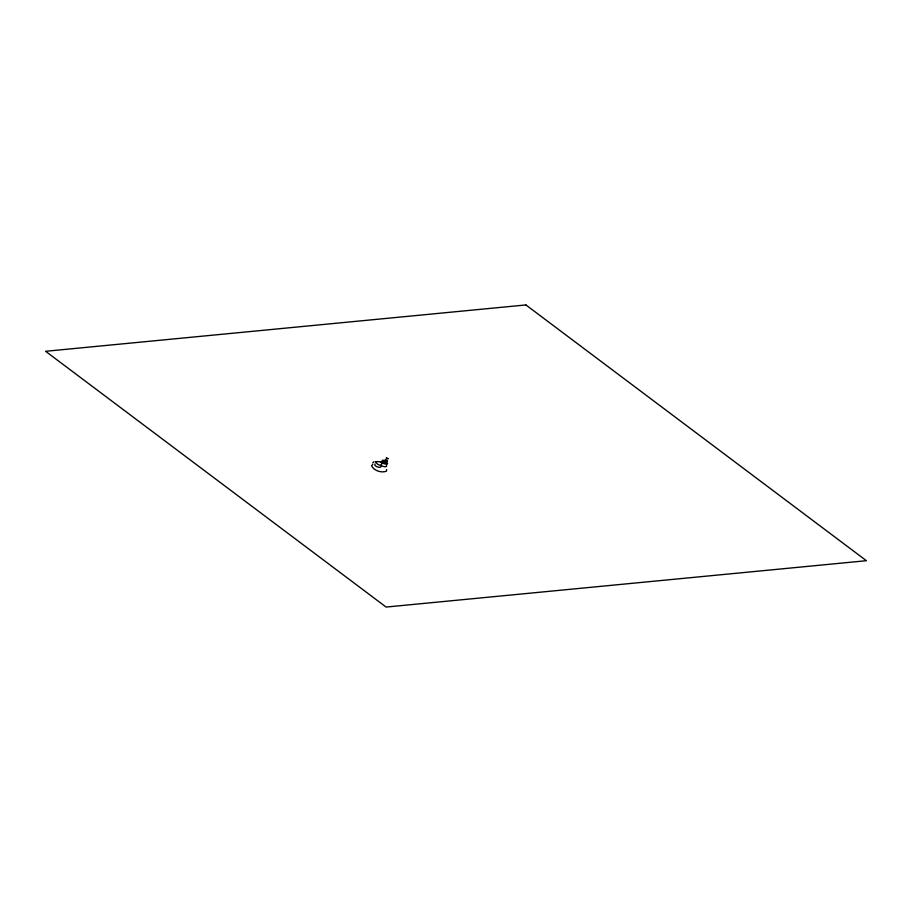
<?xml version="1.0" encoding="UTF-8"?>
<svg xmlns="http://www.w3.org/2000/svg" width="912" height="912" viewBox="0 0 912 912"><rect width="100%" height="100%" fill="white"/><g stroke="black" fill="none" stroke-linecap="round" stroke-linejoin="round"><path stroke-width="1.37" d="M372.746 462.943L374.023 461.586M372.78 464.482L371.594 465.724C373.783 470.706 381.547 473.191 386.471 471.162L386.642 469.543M375.049 463.9C372.974 466.328 382.231 469.133 380.999 465.736M382.595 462.031C380.293 462.293 384.932 464.493 384.408 462.806M383.69 460.97C375.026 461.107 392.16 467.56 386.278 461.917M386.38 460.081C382.31 459.557 389.23 462.794 387.041 460.366M386.369 460.218C383.507 459.705 387.919 462.293 387.076 460.56M381.592 465.679C382.698 466.534 387.703 467.81 386.483 465.2M386.278 462.224L386.688 463.125L384.351 462.407M375.664 461.746C380.293 469.885 386.859 460.389 375.664 461.746M382.698 460.321C384.454 463.25 386.654 459.751 382.698 460.321M386.243 458.041L388.25 458.77L386.357 457.961M525.905 304.939L45.6 351.291L386.095 607.061L866.4 560.709L525.905 304.939"/></g></svg>
